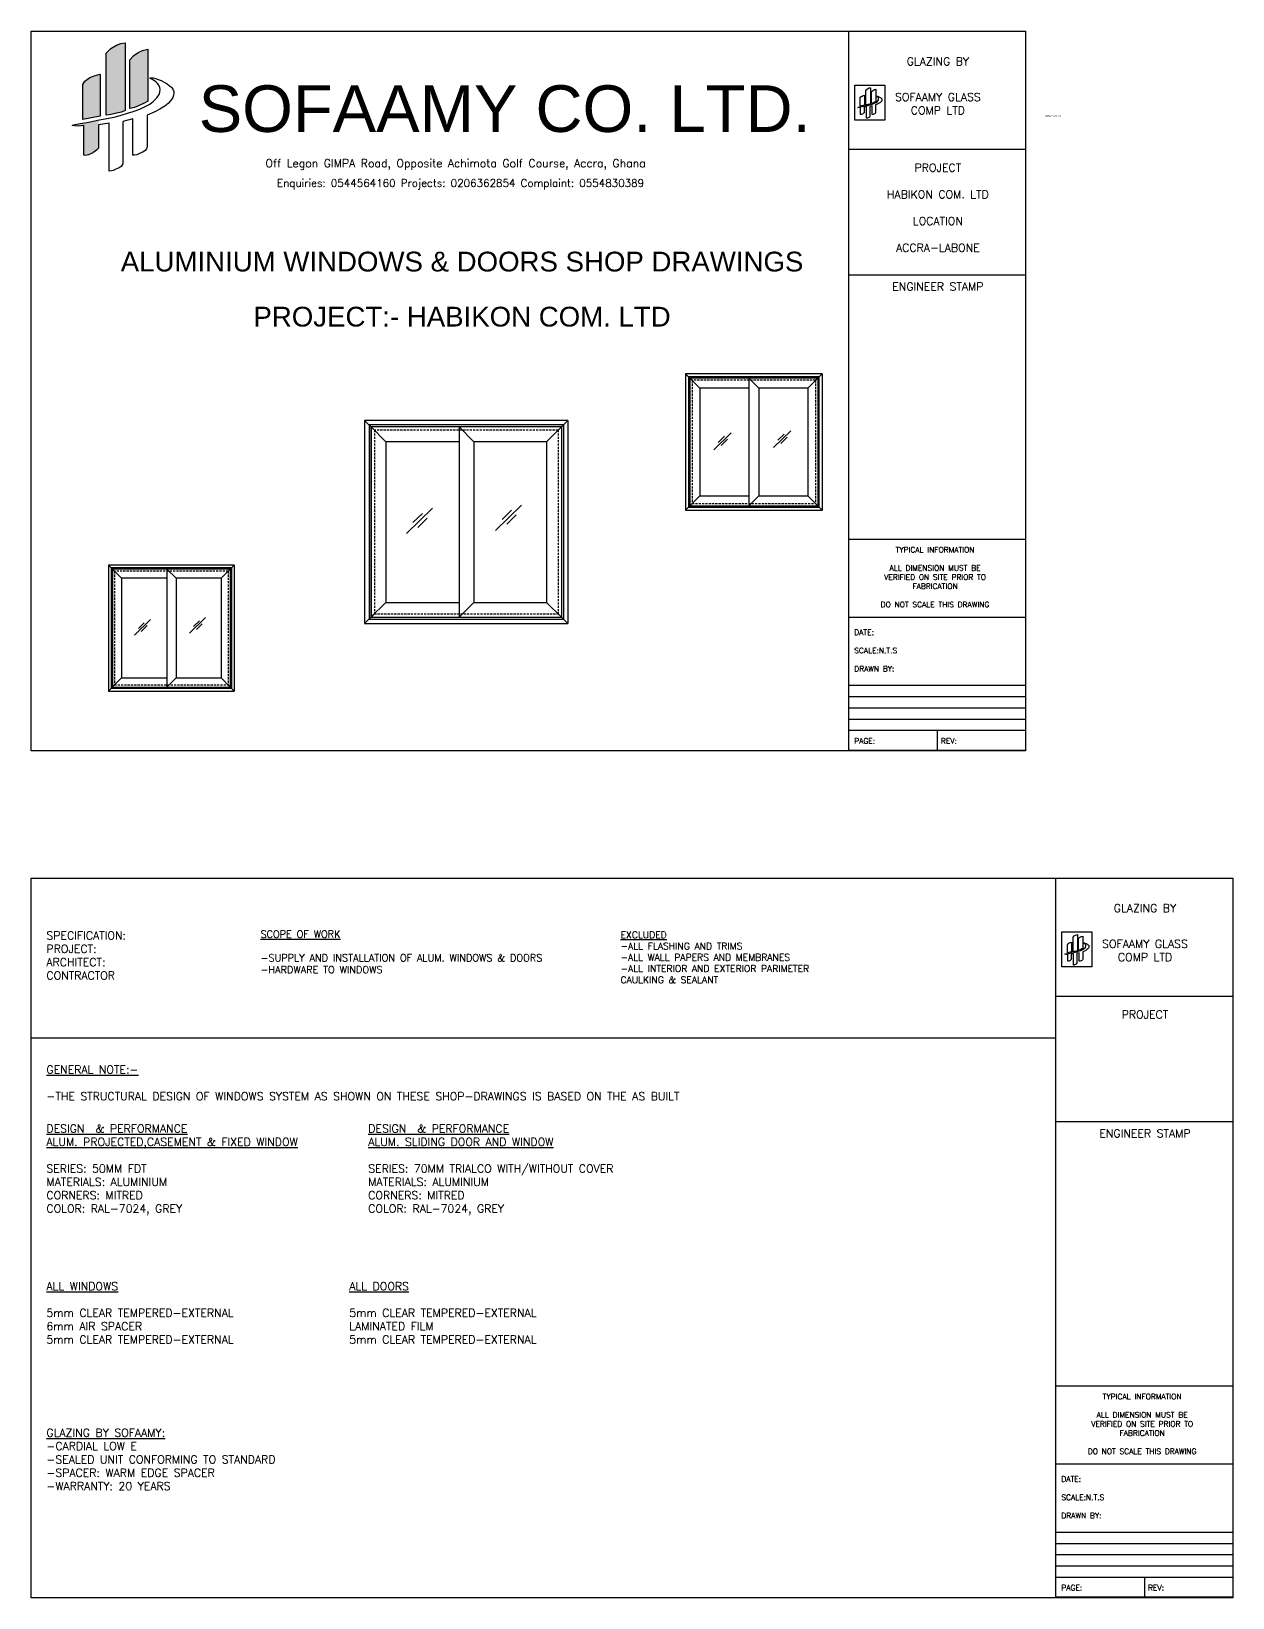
# Model space of a CAD drawing. Header units: millimetres. Extents: x -27371 to -844, y 11365 to 35579.
# Drawn here: x -15226 to -11773, y 15046 to 19549 of the extents above; entities that cross this region are included whole.
import ezdxf
from ezdxf.enums import TextEntityAlignment as Align

# ---------------------------------------------------------------- set-up
doc = ezdxf.new("R2010")
doc.units = ezdxf.units.MM
doc.linetypes.add('HIDDEN2', pattern=[4.7625, 3.175, -1.5875])
doc.layers.add('Text2', color=62, linetype='Continuous', lineweight=30)
doc.styles.add('Annotative', font='romans.shx')
doc.styles.add('STYLE3', font='arial.ttf', dxfattribs={"width": 0.8})

msp = doc.modelspace()

# ---------------------------------------------------------------- hatches: boundary and pattern name
at = {"ltscale": 1.3}
h = msp.add_hatch(color=1, dxfattribs=at)
h.dxf.hatch_style = 1
h.paths.add_polyline_path([(-15010.9, 19307.77), (-14996.9, 19309.7), (-14981.97, 19313.27), (-14967.44, 19316.75), (-14956.98, 19321.03), (-14956.98, 19516.37), (-14969.38, 19514.1), (-14981.17, 19509.62), (-14997.38, 19499.97), (-15010.9, 19486.08)])
at = {"ltscale": 1.3, "true_color": 0x939598}
h = msp.add_hatch(color=252, dxfattribs=at)
h.dxf.hatch_style = 1
h.paths.add_polyline_path([(-14891.81, 19497.5), (-14906.37, 19494.01), (-14919.27, 19488.11), (-14931.87, 19479.14), (-14942.83, 19466.93), (-14942.83, 19326.85), (-14929.88, 19330.16), (-14916.36, 19336.12), (-14902.24, 19342.34), (-14891.81, 19348.67)])
at = {"ltscale": 1.3}
h = msp.add_hatch(color=5, dxfattribs=at)
h.dxf.hatch_style = 1
h.paths.add_polyline_path([(-15028.12, 19425.44), (-15043.32, 19421.55), (-15057.95, 19415.78), (-15072.19, 19405.39), (-15078.35, 19396.16), (-15078.35, 19295.37), (-15028.12, 19305.44)])
at = {"ltscale": 1.3, "true_color": 0x939598}
h = msp.add_hatch(color=252, dxfattribs=at)
h.dxf.hatch_style = 1
h.paths.add_polyline_path([(-15072.94, 19286.1), (-15085.93, 19283.84), (-15100.72, 19281.27), (-15109.29, 19278.71), (-15107.83, 19277.92), (-15102.74, 19277.39), (-15091.04, 19276.61), (-15075.44, 19277.77), (-15075.44, 19192.5), (-15069.38, 19192.46), (-15062.36, 19194.21), (-15053.49, 19197.94), (-15046.76, 19201.42), (-15039.34, 19206.87), (-15033.25, 19212.99), (-15033.25, 19293.83), (-15056.59, 19288.94)])

# ---------------------------------------------------------------- linework, layer by layer
at = {"ltscale": 1.3}
for p, q in [((-12875.94, 19210.1), (-12368.01, 19210.1)), ((-12875.94, 18849.09), (-12368.01, 18849.09)), ((-12875.94, 18089.21), (-12368.01, 18089.21)), ((-12875.94, 17864.57), (-12368.01, 17864.57)), ((-12875.94, 17668.65), (-12368.01, 17668.65)), ((-12875.94, 17636.36), (-12368.01, 17636.36)), ((-12875.94, 17604.06), (-12368.01, 17604.06)), ((-12875.94, 17571.76), (-12368.01, 17571.76)), ((-12875.94, 17539.46), (-12368.01, 17539.46)), ((-12621.97, 17539.46), (-12621.97, 17481.31)), ((-12280.48, 16775.41), (-11772.55, 16775.41)), ((-15226.41, 16655.05), (-12280.48, 16655.05)), ((-12280.48, 16414.41), (-11772.55, 16414.41)), ((-12280.48, 15654.52), (-11772.55, 15654.52)), ((-12280.48, 15429.89), (-11772.55, 15429.89)), ((-12280.48, 15233.97), (-11772.55, 15233.97)), ((-12280.48, 15201.67), (-11772.55, 15201.67)), ((-12280.48, 15169.37), (-11772.55, 15169.37)), ((-12280.48, 15137.07), (-11772.55, 15137.07)), ((-12280.48, 15104.78), (-11772.55, 15104.78)), ((-12026.51, 15104.78), (-12026.51, 15046.63))]:
    msp.add_line(p, q, dxfattribs=at)
at = {"color": 5}
for p, q in [((-13345.52, 18564.45), (-13345.52, 18172.12)), ((-12953.19, 18564.45), (-13345.52, 18564.45)), ((-13326.66, 18545.59), (-13345.52, 18564.45)), ((-13336.77, 18555.7), (-13336.77, 18180.87)), ((-12961.94, 18555.7), (-13336.77, 18555.7)), ((-12972.05, 18545.59), (-12953.19, 18564.45)), ((-12961.94, 18555.7), (-12961.94, 18180.87)), ((-12953.19, 18564.45), (-12953.19, 18172.12)), ((-13333.04, 18551.97), (-13333.04, 18184.6)), ((-12965.67, 18551.97), (-13333.04, 18551.97)), ((-12965.67, 18551.97), (-12965.67, 18184.6)), ((-14268.35, 18430.53), (-14268.35, 17845.97)), ((-13683.79, 18430.53), (-14268.35, 18430.53)), ((-14240.24, 18402.42), (-14268.35, 18430.53)), ((-13711.9, 18402.42), (-13683.79, 18430.53)), ((-13683.79, 18430.53), (-13683.79, 17845.97)), ((-14255.31, 18417.49), (-14255.31, 17859.01)), ((-13696.83, 18417.49), (-14255.31, 18417.49)), ((-14249.75, 18411.93), (-14249.75, 17864.57)), ((-13702.39, 18411.93), (-14249.75, 18411.93)), ((-13702.39, 18411.93), (-13702.39, 17864.57)), ((-13696.83, 18417.49), (-13696.83, 17859.01)), ((-13345.52, 18172.12), (-13326.66, 18190.98)), ((-13345.52, 18172.12), (-12953.19, 18172.12)), ((-13336.77, 18180.87), (-12961.94, 18180.87)), ((-13333.04, 18184.6), (-12965.67, 18184.6)), ((-12972.05, 18190.98), (-12953.19, 18172.12)), ((-15004.98, 18014.33), (-15004.98, 17652.21)), ((-14642.87, 18014.33), (-15004.98, 18014.33)), ((-14987.57, 17996.92), (-15004.98, 18014.33)), ((-14660.28, 17996.92), (-14642.87, 18014.33)), ((-14642.87, 18014.33), (-14642.87, 17652.21)), ((-14996.91, 18006.25), (-14996.91, 17660.29)), ((-14650.95, 18006.25), (-14996.91, 18006.25)), ((-14993.46, 18002.81), (-14993.46, 17663.73)), ((-14654.39, 18002.81), (-14993.46, 18002.81)), ((-14654.39, 18002.81), (-14654.39, 17663.73)), ((-14650.95, 18006.25), (-14650.95, 17660.29)), ((-14268.35, 17845.97), (-14240.24, 17874.08)), ((-14268.35, 17845.97), (-13683.79, 17845.97)), ((-14255.31, 17859.01), (-13696.83, 17859.01)), ((-14249.75, 17864.57), (-13702.39, 17864.57)), ((-13711.9, 17874.08), (-13683.79, 17845.97)), ((-15004.98, 17652.21), (-14987.57, 17669.62)), ((-14996.91, 17660.29), (-14650.95, 17660.29)), ((-14993.46, 17663.73), (-14654.39, 17663.73)), ((-14660.28, 17669.62), (-14642.87, 17652.21)), ((-15004.98, 17652.21), (-14642.87, 17652.21))]:
    msp.add_line(p, q, dxfattribs=at)
for p, q in [((-13333.15, 18551.98), (-13333.15, 18184.53)), ((-12965.6, 18551.98), (-13333.15, 18551.98)), ((-13304.46, 18523.28), (-13333.04, 18551.97)), ((-13304.46, 18523.28), (-13304.46, 18213.23)), ((-13163.3, 18523.28), (-13304.46, 18523.28)), ((-13163.3, 18551.98), (-13163.3, 18184.53)), ((-13163.3, 18551.98), (-13134.6, 18523.28)), ((-13134.6, 18551.98), (-13134.6, 18551.97)), ((-13134.6, 18523.28), (-13134.6, 18213.23)), ((-12994.3, 18523.28), (-13134.6, 18523.28)), ((-12994.3, 18523.28), (-12965.6, 18551.98)), ((-12994.3, 18523.28), (-12994.3, 18213.23)), ((-12965.6, 18551.98), (-12965.6, 18184.53)), ((-14249.92, 18411.95), (-14249.92, 17864.46)), ((-13702.28, 18411.95), (-14249.92, 18411.95)), ((-14207.16, 18369.19), (-14249.75, 18411.93)), ((-13996.84, 18411.95), (-13996.84, 17864.46)), ((-13996.84, 18411.95), (-13954.08, 18369.19)), ((-13954.08, 18411.95), (-13954.08, 18411.93)), ((-13745.04, 18369.19), (-13702.28, 18411.95)), ((-13702.28, 18411.95), (-13702.28, 17864.46)), ((-13214.59, 18394.86), (-13264.3, 18346.1)), ((-13252.08, 18367.27), (-13233.7, 18384.96)), ((-13242.9, 18357.91), (-13224.85, 18375.95)), ((-13042.85, 18400.78), (-13092.56, 18352.02)), ((-13080.34, 18373.19), (-13061.96, 18390.88)), ((-13071.16, 18363.83), (-13053.12, 18381.87)), ((-14207.16, 18369.19), (-14207.16, 17907.22)), ((-13996.84, 18369.19), (-14207.16, 18369.19)), ((-13954.08, 18369.19), (-13954.08, 17907.22)), ((-13745.04, 18369.19), (-13954.08, 18369.19)), ((-13745.04, 18369.19), (-13745.04, 17907.22)), ((-13304.46, 18213.23), (-13333.15, 18184.53)), ((-13304.46, 18213.23), (-13163.3, 18213.23)), ((-13134.6, 18213.23), (-13163.3, 18184.6)), ((-13134.6, 18213.23), (-12994.3, 18213.23)), ((-12994.3, 18213.23), (-12965.67, 18184.6)), ((-14073.26, 18177.85), (-14147.32, 18105.2)), ((-14129.12, 18136.74), (-14101.73, 18163.1)), ((-14115.44, 18122.8), (-14088.56, 18149.67)), ((-13817.37, 18186.67), (-13891.44, 18114.02)), ((-13873.23, 18145.55), (-13845.85, 18171.92)), ((-13859.56, 18131.62), (-13832.67, 18158.49)), ((-13333.15, 18184.53), (-12965.6, 18184.53)), ((-13134.6, 18184.6), (-13134.6, 18184.53)), ((-14993.57, 18002.82), (-14993.57, 17663.67)), ((-14654.33, 18002.82), (-14993.57, 18002.82)), ((-14967.08, 17976.33), (-14993.46, 18002.81)), ((-14967.08, 17976.33), (-14967.08, 17690.16)), ((-14836.79, 17976.33), (-14967.08, 17976.33)), ((-14836.79, 18002.82), (-14836.79, 17663.67)), ((-14836.79, 18002.82), (-14810.31, 17976.33)), ((-14810.31, 18002.82), (-14810.31, 18002.81)), ((-14810.31, 17976.33), (-14810.31, 17690.16)), ((-14680.81, 17976.33), (-14810.31, 17976.33)), ((-14680.81, 17976.33), (-14654.33, 18002.82)), ((-14680.81, 17976.33), (-14680.81, 17690.16)), ((-14654.33, 18002.82), (-14654.33, 17663.67)), ((-14207.16, 17907.22), (-14249.92, 17864.46)), ((-14207.16, 17907.22), (-13996.84, 17907.22)), ((-13954.08, 17907.22), (-13996.84, 17864.57)), ((-13954.08, 17907.22), (-13745.04, 17907.22)), ((-13745.04, 17907.22), (-13702.39, 17864.57)), ((-14884.14, 17857.8), (-14930.01, 17812.8)), ((-14918.74, 17832.33), (-14901.77, 17848.66)), ((-14910.27, 17823.7), (-14893.61, 17840.34)), ((-14725.62, 17863.27), (-14771.5, 17818.26)), ((-14760.23, 17837.79), (-14743.26, 17854.13)), ((-14751.76, 17829.16), (-14735.1, 17845.81)), ((-14249.92, 17864.46), (-13702.28, 17864.46)), ((-13954.08, 17864.57), (-13954.08, 17864.46)), ((-14967.08, 17690.16), (-14993.57, 17663.67)), ((-14993.57, 17663.67), (-14654.33, 17663.67)), ((-14967.08, 17690.16), (-14836.79, 17690.16)), ((-14810.31, 17690.16), (-14836.79, 17663.73)), ((-14810.31, 17690.16), (-14680.81, 17690.16)), ((-14810.31, 17663.73), (-14810.31, 17663.67)), ((-14680.81, 17690.16), (-14654.39, 17663.73))]:
    msp.add_line(p, q)
at = {"color": 5, "linetype": 'HIDDEN2', "ltscale": 2}
for p, q in [((-13326.66, 18545.59), (-13326.66, 18190.98)), ((-12972.05, 18545.59), (-13326.66, 18545.59)), ((-12972.05, 18545.59), (-12972.05, 18190.98)), ((-14240.24, 18402.42), (-14240.24, 17874.08)), ((-13711.9, 18402.42), (-14240.24, 18402.42)), ((-13711.9, 18402.42), (-13711.9, 17874.08)), ((-13326.66, 18190.98), (-12972.05, 18190.98)), ((-14987.57, 17996.92), (-14987.57, 17669.62)), ((-14660.28, 17996.92), (-14987.57, 17996.92)), ((-14660.28, 17996.92), (-14660.28, 17669.62)), ((-14240.24, 17874.08), (-13711.9, 17874.08)), ((-14987.57, 17669.62), (-14660.28, 17669.62))]:
    msp.add_line(p, q, dxfattribs=at)
at = {"ltscale": 1.3}
for points in [[(-15226.41, 19549), (-12368.01, 19549), (-12368.01, 17480.24), (-15226.41, 17480.24)], [(-12875.94, 19549), (-12368.01, 19549), (-12368.01, 17481.31), (-12875.94, 17481.31)], [(-15226.41, 17114.32), (-11772.55, 17114.32), (-11772.55, 15045.55), (-15226.41, 15045.55)], [(-12280.48, 17114.32), (-11772.55, 17114.32), (-11772.55, 15046.63), (-12280.48, 15046.63)]]:
    msp.add_lwpolyline(points, close=True, dxfattribs=at)
at = {"color": 0, "linetype": 'Continuous', "lineweight": 25}
for points in [[(-15010.9, 19307.77), (-15010.9, 19486.08), (-14997.38, 19499.97), (-14981.17, 19509.62), (-14969.38, 19514.1), (-14956.98, 19516.37), (-14956.98, 19321.03), (-14967.44, 19316.75), (-14981.97, 19313.27), (-14996.9, 19309.7), (-15010.9, 19307.77)], [(-14942.83, 19326.85), (-14942.83, 19466.93), (-14931.87, 19479.14), (-14919.27, 19488.11), (-14906.37, 19494.01), (-14891.81, 19497.5), (-14891.81, 19348.67), (-14902.24, 19342.34), (-14916.36, 19336.12), (-14929.88, 19330.16), (-14942.83, 19326.85)], [(-15100.72, 19281.27), (-15085.93, 19283.84), (-15072.94, 19286.1), (-15056.59, 19288.94), (-15036.28, 19293.19), (-15019.63, 19296.68), (-15003.62, 19299.42), (-14984.44, 19302.94), (-14968.09, 19307.83), (-14949.53, 19313.38), (-14933.77, 19318.66), (-14914.77, 19325.03), (-14899.28, 19332.84), (-14885.7, 19339.82), (-14875.75, 19347.47), (-14865.34, 19357.57), (-14859.22, 19366.9), (-14857.11, 19374.4), (-14856.2, 19381.88), (-14856.87, 19387.82), (-14860.11, 19394.12), (-14863.53, 19398.6), (-14867.85, 19402.53), (-14872.53, 19406.8), (-14877.16, 19409.83), (-14881.46, 19411.98), (-14884.68, 19413.51), (-14885.06, 19414.2), (-14884.87, 19415.03), (-14884.31, 19415.59), (-14883.29, 19415.74), (-14875.89, 19415.04), (-14869.16, 19413.22), (-14861.47, 19410.21), (-14853.34, 19407.37), (-14844.56, 19402.63), (-14836.09, 19398.06), (-14828.96, 19392.43), (-14823.51, 19388.13), (-14819.24, 19382.43), (-14817.13, 19376.37), (-14816.74, 19370.5), (-14817.28, 19365.03), (-14819.35, 19358.44), (-14823.01, 19352.56), (-14827.26, 19347.84), (-14832.56, 19341.94), (-14842.42, 19333.53), (-14856.98, 19325.14), (-14871.15, 19317.37), (-14893.22, 19308.11), (-14893.22, 19217.77), (-14895.47, 19211.06), (-14899.5, 19205.96), (-14905.69, 19201.79), (-14913.42, 19198.38), (-14922.86, 19194.24), (-14929.43, 19192.69), (-14934.48, 19192.59), (-14934.48, 19296.94), (-14963.32, 19290), (-14963.32, 19167.82), (-14967.66, 19160.48), (-14973.61, 19156.51), (-14983.78, 19152.29), (-14991.43, 19149.12), (-14995.96, 19147.54), (-15003.06, 19146.78), (-15003.06, 19284.91), (-15033.25, 19280.54), (-15033.25, 19212.99), (-15039.34, 19206.87), (-15046.76, 19201.42), (-15053.49, 19197.94), (-15062.36, 19194.21), (-15069.38, 19192.46), (-15075.44, 19192.5), (-15075.44, 19277.77), (-15091.04, 19276.61), (-15102.74, 19277.39), (-15107.83, 19277.92), (-15109.29, 19278.71), (-15100.72, 19281.27)], [(-15078.35, 19295.37), (-15078.35, 19396.16), (-15072.19, 19405.39), (-15057.95, 19415.78), (-15043.32, 19421.55), (-15028.12, 19425.44), (-15028.12, 19305.44), (-15078.35, 19295.37)], [(-12843.06, 19334.29), (-12843.06, 19358.21), (-12841.6, 19360.4), (-12838.22, 19362.86), (-12834.75, 19364.23), (-12831.14, 19365.15), (-12831.14, 19336.68), (-12843.06, 19334.29)], [(-12827.06, 19337.23), (-12827.06, 19379.55), (-12823.85, 19382.84), (-12820, 19385.13), (-12817.2, 19386.2), (-12814.26, 19386.73), (-12814.26, 19340.38), (-12816.74, 19339.36), (-12820.19, 19338.54), (-12823.73, 19337.69), (-12827.06, 19337.23)], [(-12810.9, 19341.76), (-12810.9, 19375), (-12808.3, 19377.9), (-12805.31, 19380.03), (-12802.25, 19381.43), (-12798.8, 19382.26), (-12798.8, 19346.94), (-12801.27, 19345.43), (-12804.62, 19343.96), (-12807.83, 19342.54), (-12810.9, 19341.76)], [(-12848.37, 19330.94), (-12844.86, 19331.55), (-12841.78, 19332.09), (-12837.9, 19332.76), (-12833.08, 19333.77), (-12829.13, 19334.6), (-12825.33, 19335.25), (-12820.78, 19336.08), (-12816.9, 19337.24), (-12812.49, 19338.56), (-12808.75, 19339.81), (-12804.24, 19341.32), (-12800.57, 19343.18), (-12797.35, 19344.84), (-12794.98, 19346.65), (-12792.51, 19349.05), (-12791.06, 19351.26), (-12790.56, 19353.04), (-12790.35, 19354.82), (-12790.5, 19356.23), (-12791.27, 19357.72), (-12792.08, 19358.78), (-12793.11, 19359.72), (-12794.22, 19360.73), (-12795.32, 19361.45), (-12796.34, 19361.96), (-12797.1, 19362.32), (-12797.19, 19362.49), (-12797.15, 19362.68), (-12797.01, 19362.82), (-12796.77, 19362.85), (-12795.02, 19362.69), (-12793.42, 19362.25), (-12791.6, 19361.54), (-12789.66, 19360.87), (-12787.58, 19359.74), (-12785.57, 19358.66), (-12783.88, 19357.32), (-12782.59, 19356.3), (-12781.57, 19354.95), (-12781.07, 19353.51), (-12780.98, 19352.12), (-12781.11, 19350.82), (-12781.6, 19349.26), (-12782.47, 19347.86), (-12783.48, 19346.74), (-12784.73, 19345.34), (-12787.07, 19343.34), (-12790.53, 19341.35), (-12793.89, 19339.51), (-12799.13, 19337.31), (-12799.13, 19315.87), (-12799.67, 19314.28), (-12800.62, 19313.07), (-12802.09, 19312.08), (-12803.92, 19311.27), (-12806.16, 19310.29), (-12807.72, 19309.92), (-12808.92, 19309.9), (-12808.92, 19334.66), (-12815.77, 19333.01), (-12815.77, 19304.02), (-12816.8, 19302.28), (-12818.21, 19301.33), (-12820.62, 19300.33), (-12822.44, 19299.58), (-12823.51, 19299.21), (-12825.2, 19299.03), (-12825.2, 19331.8), (-12832.36, 19330.77), (-12832.36, 19314.74), (-12833.81, 19313.28), (-12835.57, 19311.99), (-12837.16, 19311.17), (-12839.27, 19310.28), (-12840.94, 19309.86), (-12842.37, 19309.88), (-12842.37, 19330.11), (-12846.07, 19329.83), (-12848.85, 19330.02), (-12850.06, 19330.15), (-12850.41, 19330.33), (-12848.37, 19330.94)], [(-12231.6, 16902.55), (-12231.6, 16944.86), (-12228.39, 16948.16), (-12224.54, 16950.45), (-12221.74, 16951.51), (-12218.8, 16952.05), (-12218.8, 16905.69), (-12221.28, 16904.68), (-12224.73, 16903.85), (-12228.27, 16903), (-12231.6, 16902.55)], [(-12215.44, 16907.07), (-12215.44, 16940.32), (-12212.84, 16943.22), (-12209.85, 16945.34), (-12206.79, 16946.74), (-12203.34, 16947.57), (-12203.34, 16912.25), (-12205.81, 16910.75), (-12209.16, 16909.27), (-12212.37, 16907.86), (-12215.44, 16907.07)], [(-12252.91, 16896.26), (-12249.4, 16896.87), (-12246.32, 16897.4), (-12242.44, 16898.08), (-12237.62, 16899.09), (-12233.67, 16899.91), (-12229.87, 16900.56), (-12225.32, 16901.4), (-12221.44, 16902.56), (-12217.03, 16903.88), (-12213.29, 16905.13), (-12208.79, 16906.64), (-12205.11, 16908.5), (-12201.89, 16910.15), (-12199.53, 16911.97), (-12197.06, 16914.36), (-12195.6, 16916.58), (-12195.1, 16918.36), (-12194.89, 16920.13), (-12195.05, 16921.54), (-12195.81, 16923.04), (-12196.62, 16924.1), (-12197.65, 16925.03), (-12198.76, 16926.05), (-12199.86, 16926.77), (-12200.88, 16927.28), (-12201.65, 16927.64), (-12201.73, 16927.8), (-12201.69, 16928), (-12201.56, 16928.13), (-12201.31, 16928.17), (-12199.56, 16928), (-12197.96, 16927.57), (-12196.14, 16926.86), (-12194.21, 16926.18), (-12192.12, 16925.06), (-12190.11, 16923.97), (-12188.42, 16922.64), (-12187.13, 16921.62), (-12186.12, 16920.26), (-12185.61, 16918.82), (-12185.52, 16917.43), (-12185.65, 16916.13), (-12186.14, 16914.57), (-12187.01, 16913.18), (-12188.02, 16912.05), (-12189.27, 16910.66), (-12191.61, 16908.66), (-12195.07, 16906.67), (-12198.43, 16904.82), (-12203.67, 16902.63), (-12203.67, 16881.19), (-12204.21, 16879.6), (-12205.16, 16878.39), (-12206.63, 16877.39), (-12208.46, 16876.59), (-12210.7, 16875.6), (-12212.26, 16875.24), (-12213.46, 16875.21), (-12213.46, 16899.97), (-12220.31, 16898.33), (-12220.31, 16869.33), (-12221.34, 16867.59), (-12222.75, 16866.65), (-12225.16, 16865.65), (-12226.98, 16864.9), (-12228.05, 16864.52), (-12229.74, 16864.34), (-12229.74, 16897.12), (-12236.9, 16896.08), (-12236.9, 16880.05), (-12238.35, 16878.6), (-12240.11, 16877.31), (-12241.7, 16876.48), (-12243.81, 16875.6), (-12245.48, 16875.18), (-12246.91, 16875.19), (-12246.91, 16895.43), (-12250.62, 16895.15), (-12253.39, 16895.34), (-12254.6, 16895.46), (-12254.95, 16895.65), (-12252.91, 16896.26)], [(-12247.6, 16899.6), (-12247.6, 16923.52), (-12246.14, 16925.71), (-12242.76, 16928.18), (-12239.29, 16929.55), (-12235.69, 16930.47), (-12235.69, 16901.99), (-12247.6, 16899.6)]]:
    msp.add_lwpolyline(points, dxfattribs=at)
for points in [[(-12858.93, 19293.79), (-12858.93, 19394.3), (-12772.44, 19394.3), (-12772.44, 19293.79)], [(-12263.47, 16859.1), (-12263.47, 16959.61), (-12176.98, 16959.61), (-12176.98, 16859.1)]]:
    msp.add_lwpolyline(points, close=True, dxfattribs=at)

# ---------------------------------------------------------------- texts
at = {"ltscale": 1.3, "attachment_point": 1, "style": 'Annotative'}
for s, insert, char_height, width in [('\\pxqc;GLAZING BY', (-12796.32, 19474.18), 23.0049, 352.3797), ('\\pxqc;SOFAAMY GLASS COMP LTD', (-12796.32, 19371.62), 23.0049, 352.3797), ('Off Legon GIMPA Road, Opposite Achimota Golf Course, Accra, Ghana', (-14553.36, 19181.36), 23.0049, 1390.2438), ('\\pxqc;PROJECT \\P\\pq*;\\P\\pqc;HABIKON COM. LTD\\P \\PLOCATION\\P\\PACCRA-LABONE', (-12796.32, 19168.43), 23.0049, 352.3797), ('Enquiries: 0544564160 Projects: 0206362854 Complaint: 0554830389', (-14520.03, 19123.67), 21.7333, 1209.3137), ('\\pxqc;ENGINEER STAMP', (-12796.32, 18826.76), 23.0049, 352.3797), ('\\pxqc;TYPICAL INFORMATION\\P\\PALL DIMENSION MUST BE VERIFIED ON SITE PRIOR TO FABRICATION\\P\\PDO NOT SCALE THIS DRAWING', (-12815.54, 18066.32), 15.741, 374.6177), ('\\pxql;DATE:\\P\\PSCALE:N.T.S\\P\\PDRAWN BY:', (-12860.53, 17829.1), 15.741, 374.6177), ('\\pxql;PAGE:', (-12860.53, 17516.68), 15.741, 374.6177), ('\\pxql;REV:', (-12611.34, 17516.68), 15.741, 374.6177), ('\\pxqc;GLAZING BY', (-12200.86, 17039.5), 23.0049, 352.3797), ('\\pxql;SPECIFICATION:\\PPROJECT:\\PARCHITECT:\\PCONTRACTOR', (-15183, 16960.87), 23.0049, 352.3797), ('\\pxql;{\\LSCOPE OF WORK}\\P\\P-SUPPLY AND INSTALLATION OF ALUM. WINDOWS & DOORS\\P-HARDWARE TO WINDOWS', (-14567.45, 16963.43), 20.4126, 994.6174), ('\\pxql;{\\LEXCLUDED}\\P-ALL FLASHING AND TRIMS\\P-ALL WALL PAPERS AND MEMBRANES^J-ALL INTERIOR AND EXTERIOR PARIMETER \\PCAULKING & SEALANT', (-13532.4, 16960.87), 19.3801, 944.3092), ('\\pxqc;SOFAAMY GLASS COMP LTD', (-12200.86, 16936.94), 23.0049, 352.3797), ('\\pxqc;PROJECT ', (-12200.86, 16733.75), 23.0049, 352.3797), ('{\\LGENERAL NOTE:-\\P\\P}-THE STRUCTURAL DESIGN OF WINDOWS SYSTEM AS SHOWN ON THESE SHOP-DRAWINGS IS BASED ON THE AS BUILT', (-15183, 16575.31), 23.0049, 2239.4139), ('\\pxql;{\\LDESIGN  & PERFORMANCE}\\P{\\LALUM. PROJECTED,CASEMENT & FIXED WINDOW}\\P\\PSERIES: 50MM FDT\\PMATERIALS: ALUMINIUM\\PCORNERS: MITRED\\PCOLOR: RAL-7024, GREY', (-15183, 16405.75), 23.0049, 863.4644), ('\\pxql;{\\LDESIGN  & PERFORMANCE}\\P{\\LALUM. SLIDING DOOR AND WINDOW}\\P\\PSERIES: 70MM TRIALCO WITH/WITHOUT COVER\\PMATERIALS: ALUMINIUM\\PCORNERS: MITRED\\PCOLOR: RAL-7024, GREY', (-14257.74, 16405.75), 23.0049, 863.4644), ('\\pxqc;ENGINEER STAMP', (-12200.86, 16392.08), 23.0049, 352.3797), ('\\pxql;{\\LALL WINDOWS}\\P\\P5mm CLEAR TEMPERED-EXTERNAL\\P6mm AIR SPACER\\P5mm CLEAR TEMPERED-EXTERNAL', (-15183, 15952.53), 23.0049, 863.4644), ('\\pxql;{\\LALL DOORS}\\P\\P5mm CLEAR TEMPERED-EXTERNAL\\PLAMINATED FILM\\P5mm CLEAR TEMPERED-EXTERNAL', (-14312.32, 15952.53), 23.0049, 863.4644), ('\\pxqc;TYPICAL INFORMATION\\P\\PALL DIMENSION MUST BE VERIFIED ON SITE PRIOR TO FABRICATION\\P\\PDO NOT SCALE THIS DRAWING', (-12220.08, 15631.63), 15.741, 374.6177), ('\\pxql;{\\LGLAZING BY SOFAAMY:}\\P-CARDIAL LOW E\\P-SEALED UNIT CONFORMING TO STANDARD\\P-SPACER: WARM EDGE SPACER\\P-WARRANTY: 20 YEARS', (-15183, 15531.19), 23.0049, 863.4644), ('\\pxql;DATE:\\P\\PSCALE:N.T.S\\P\\PDRAWN BY:', (-12265.07, 15394.42), 15.741, 374.6177), ('\\pxql;PAGE:', (-12265.07, 15082), 15.741, 374.6177), ('\\pxql;REV:', (-12015.89, 15082), 15.741, 374.6177)]:
    msp.add_mtext(s, dxfattribs=dict(at, insert=insert, char_height=char_height, width=width))
at = {"layer": 'Text2', "style": 'STYLE3'}
for s, height, p in [('SOFAAMY CO. LTD.', 134.1364, (-13865.49, 19326.71)), ('SOFAAMY CO. LTD.', 3.3943, (-12288.09, 19305.58)), ('ALUMINIUM WINDOWS & DOORS SHOP DRAWINGS', 56.8288, (-13988.08, 18887)), ('PROJECT:- HABIKON COM. LTD', 56.8288, (-13988.08, 18728.65))]:
    msp.add_text(s, height=height, dxfattribs=at).set_placement(p, align=Align.MIDDLE_CENTER)

doc.saveas('drawing.dxf')
